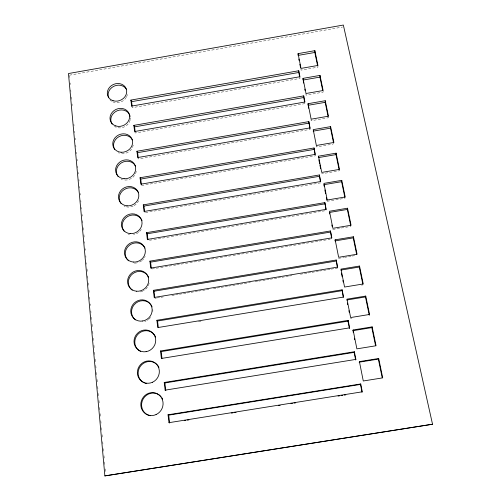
<?xml version="1.0" encoding="UTF-8"?>
<svg xmlns="http://www.w3.org/2000/svg" width="501" height="501" viewBox="0 0 501 501"><rect width="100%" height="100%" fill="white"/><g stroke="black" fill="none" stroke-linecap="round" stroke-linejoin="round"><path stroke-width="0.38" stroke-dasharray="2.5 1.88" d="M306.017 93.493L306.011 95.134L323.057 92.178L323.139 90.524M310.075 127.893L310.05 129.415L138.382 158.93L137.681 157.546M311.134 119.182L311.102 120.735L328.355 117.76L328.462 116.194M317.935 65.443L317.878 67.19L301.032 70.127L301.02 68.405M315.317 154.396L315.267 155.824L141.52 185.483M316.369 145.478L316.319 146.937L333.021 144.081M339.49 169.401L339.34 170.778L321.661 173.778M69.42 75.2L342.415 27.067M304.946 103.626L135.314 132.997L134.606 131.519M320.615 182.871L144.739 212.668L144.05 211.485M327.128 201.277L345.032 198.258M149.574 240.261L326.095 210.583M332.739 229.452L350.863 226.421M176.064 264.941L151.408 269.056L150.732 268.091M176.84 264.816L258.516 251.189M259.286 251.064L288.563 246.179M289.334 246.047L318.617 241.163M319.387 241.037L330.172 239.234M338.488 258.334L343.843 257.445M344.607 257.32L347.663 256.813M348.427 256.681L351.489 256.174M352.253 256.049L355.315 255.541M154.872 298.302L156.412 298.051M157.182 297.92L160.264 297.412M161.034 297.287L163.345 296.899M171.818 295.502L174.905 294.989M175.676 294.864L178.757 294.35M179.527 294.225L182.608 293.718M183.379 293.586L186.46 293.079M187.23 292.947L190.311 292.44M191.081 292.315L194.163 291.801M194.933 291.676L198.014 291.162M198.784 291.037L201.872 290.53M202.642 290.398L205.723 289.891M206.493 289.766L208.804 289.384M213.426 288.614L216.507 288.106M217.277 287.981L220.359 287.468M221.129 287.342L224.21 286.829M224.98 286.704L228.061 286.196M228.838 286.065L231.919 285.557M232.689 285.426L235.771 284.919M236.541 284.793L239.622 284.28M240.392 284.155L243.473 283.647M244.244 283.516L250.406 282.495M255.028 281.731L258.115 281.224M258.885 281.092L261.967 280.585M262.737 280.46L265.818 279.946M266.588 279.821L269.67 279.308M270.44 279.182L273.521 278.675M274.291 278.543L277.372 278.036M278.143 277.911L281.224 277.397M281.994 277.272L285.082 276.759M285.852 276.633L288.933 276.126M289.703 275.995L292.014 275.613M300.487 274.21L303.568 273.703M304.339 273.571L307.42 273.064M308.19 272.939L311.278 272.425M312.048 272.3L315.129 271.792M315.899 271.661L318.98 271.154M319.751 271.022L322.832 270.515M323.602 270.39L326.683 269.876M327.454 269.751L330.535 269.237M331.305 269.112L334.386 268.605M335.156 268.473L337.467 268.091M361.49 285.132L362.974 284.887M198.49 321.717L201.577 321.21M350.424 318.323L351.934 318.079M131.606 106.093L132.314 107.659L299.967 78.432L299.949 76.734M69.489 75.977L69.626 77.536M70.121 82.984L70.265 84.537M70.76 89.986L70.904 91.539M71.399 96.987L71.605 99.323M72.031 103.995L72.175 105.548M73.872 124.223L74.01 125.782M74.505 131.231L74.649 132.784M75.144 138.232L75.282 139.785M75.776 145.234L75.92 146.793M76.415 152.235L76.559 153.794M77.054 159.243L77.192 160.796M77.686 166.244L77.83 167.804M78.256 172.469L78.394 174.029M78.889 179.471L79.033 181.03M79.527 186.478L79.665 188.032M80.16 193.48L80.304 195.039M80.799 200.481L80.943 202.041M81.438 207.489L81.575 209.042M82.07 214.491L82.214 216.044M82.634 220.716L82.847 223.051M83.272 227.717L83.554 230.829M83.911 234.725L84.124 237.054M84.544 241.726L84.688 243.279M85.183 248.728L85.32 250.287M85.815 255.735L85.959 257.289M86.454 262.737L86.598 264.29M87.017 268.962L87.23 271.298M87.656 275.963L87.869 278.299M88.295 282.965L88.502 285.301M88.927 289.973L89.14 292.308M89.566 296.974L89.779 299.31M90.199 303.975L90.343 305.535M90.838 310.983L90.982 312.536M91.401 317.208L91.614 319.544M92.04 324.21L92.253 326.546M92.672 331.211L92.885 333.547M93.311 338.219L93.524 340.548M93.95 345.22L94.157 347.556M94.583 352.222L94.795 354.558M95.221 359.23L95.503 362.342M95.785 365.454L96.067 368.567M96.424 372.456L96.637 374.792M97.056 379.457L97.269 381.793M97.695 386.465L97.908 388.795M98.334 393.467L98.54 395.803M98.966 400.468L99.179 402.804M99.605 407.47L99.818 409.805M100.169 413.701L100.451 416.813M100.807 420.702L101.089 423.815M101.44 427.704L101.722 430.816M102.079 434.705L102.292 437.041M102.711 441.713L102.924 444.043M103.35 448.714L103.632 451.827M103.989 455.716L104.195 458.052M104.552 461.941L104.834 465.053M105.191 468.949L105.473 472.061M127.323 94.52A9.832 8.623 -22.2 0 1 126.603 96.781M126.327 97.319A9.832 8.623 -22.2 0 1 112.13 101.54M111.629 101.233A9.832 8.623 -22.2 0 1 109.901 99.699M130.354 117.779A9.951 8.818 -23.2 0 1 130.241 119.545M130.122 120.127A9.951 8.818 -23.2 0 1 114.372 126.358M133.228 145.152A10.07 9.018 -24.4 0 1 120.597 153.494M119.382 153.168A10.07 9.018 -24.4 0 1 118.236 152.692M136.291 171.361A10.195 9.231 -25.9 0 1 122.889 179.709M122.282 179.521A10.195 9.231 -25.9 0 1 121.123 179.026M138.677 200.663A10.327 9.444 -27.7 0 1 133.654 205.867M133.041 206.155A10.327 9.444 -27.7 0 1 125.87 206.7M125.256 206.506A10.327 9.444 -27.7 0 1 124.079 205.999M141.263 229.389A10.465 9.663 -30.1 0 1 139.071 231.982M138.545 232.414A10.465 9.663 -30.1 0 1 133.567 234.587M129.559 234.506A10.465 9.663 -30.1 0 1 128.294 234.142M145.165 256.418A10.609 9.882 -33.1 0 1 144.532 257.633M143.756 258.767A10.609 9.882 -33.1 0 1 142.322 260.276M141.789 260.72A10.609 9.882 -33.1 0 1 137.424 262.8M136.748 262.931A10.609 9.882 -33.1 0 1 134.024 263.038M149.16 283.366A10.759 10.108 -37.1 0 1 143.33 290.874M142.697 291.175A10.759 10.108 -37.1 0 1 140.017 291.977M152.78 309.499A10.928 10.333 -42.2 0 1 152.818 311.578M150.532 317.434A10.928 10.333 -42.2 0 1 149.073 319.012M148.521 319.469A10.928 10.333 -42.2 0 1 147.344 320.283M146.073 320.947A10.928 10.333 -42.2 0 1 144.739 321.442"/><path stroke-width="0.75" d="M308.046 103.694L308.034 105.304L325.162 102.342L325.249 100.72L308.046 103.694L311.134 119.182L328.462 116.194L325.249 100.72M309.912 128.719L308.835 121.624L136.936 151.246L137.681 157.546L310.075 127.893L308.835 121.624M314.828 52.467L314.872 50.676L298.076 53.626L298.101 55.404L314.828 52.467L317.578 65.712M314.991 154.402L314.046 147.977L140.067 177.742L140.825 184.193L315.317 154.396L314.046 147.977M319.939 77.116L320.001 75.407L303.005 78.369L303.011 80.066L319.939 77.116L322.744 90.675M318.498 156.174L318.436 157.596L335.989 154.602L336.127 153.168L318.498 156.174L321.736 172.419L339.49 169.401L336.127 153.168M320.327 181.412L319.387 174.968L143.267 204.871L144.05 211.485L320.69 181.544L319.387 174.968M325.951 209.831L324.861 202.623L146.549 232.671L147.35 239.44L326.195 209.362L324.861 202.623M333.622 143.198L330.51 128.162L330.622 126.634L313.213 129.621L316.369 145.478L333.91 142.478L330.622 126.634M331.562 238.213L330.472 230.967L149.912 261.153L150.732 268.091L331.837 237.869L330.472 230.967M344.876 197.507L341.601 181.688L341.763 180.354L323.922 183.379L327.234 200.018L345.214 196.987L341.763 180.354M335.156 239.816L335.019 240.918L353.236 237.881L353.462 236.766L335.156 239.816L338.645 257.301L357.081 254.245L353.462 236.766M337.33 267.39L336.221 260.019L153.362 290.342L154.202 297.456L337.624 267.102L336.221 260.019M350.713 225.682L347.343 209.437L347.537 208.209L329.47 211.247L332.864 228.306L351.076 225.256L347.537 208.209M343.229 297.225L342.12 289.816L156.894 320.277L157.752 327.573L343.554 297.08L342.12 289.816M362.824 284.148L359.28 267.039L359.53 266.044L340.993 269.106L344.563 287.042L363.244 283.967L359.53 266.044M349.429 328.575L347.963 321.154L348.164 320.383L160.52 350.976L161.403 358.459L349.642 327.842L348.164 320.383M353.186 332.201L353.117 329.971L372.143 326.877L376.057 345.753L356.875 348.853L353.117 329.971M369.262 315.254L365.473 296.943L365.755 296.072L346.974 299.147L350.637 317.546L369.569 314.459L365.755 296.072M354.376 351.752L355.885 359.405L355.647 360L354.138 352.385L354.376 351.752L164.234 382.47L165.142 390.147L165.787 390.598L164.885 382.952L164.234 382.47M375.562 345.659L371.823 327.616L372.143 326.877M362.023 392.258L360.476 384.436L360.745 383.954L168.054 414.79L168.987 422.675L169.62 422.976L168.693 415.129L168.054 414.79M382.188 377.641L378.349 359.098L378.7 358.497L359.417 361.603L363.275 380.985L382.714 377.873L378.7 358.497M432.532 424.228L104.872 475.9L68.468 73.541L343.348 25.05L432.532 424.228L104.872 475.9M130.899 100.081L298.765 70.754L299.949 76.734L131.606 106.093L130.899 100.081L131.606 101.665L132.139 106.162M131.606 101.665L298.79 72.476L298.765 70.754M133.88 125.363L303.738 95.891L304.952 102.016L134.606 131.519L133.88 125.363L134.587 126.866L135.132 131.462M134.587 126.866L303.744 97.526L303.738 95.891M136.936 151.246L137.637 152.655L308.81 123.171M313.175 131.143L330.51 128.162M140.067 177.742L140.762 179.051L314.002 149.43M143.267 204.871L143.962 206.086L319.325 176.321M341.601 181.688L323.834 184.694L324.134 186.203M146.549 232.671L147.238 233.773L324.767 203.869M347.343 209.437L329.357 212.462L329.652 213.94M149.912 261.153L150.594 262.142L330.353 232.101M153.362 290.342L154.032 291.219L336.077 261.04M340.824 270.089L359.28 267.039M156.894 320.277L157.558 321.028L341.945 290.712M346.78 300.005L365.473 296.943M160.52 350.976L161.178 351.596L347.963 321.154M352.886 330.698L371.823 327.616M164.885 382.952L354.138 352.385M165.142 390.147L355.885 359.405M359.154 362.185L378.349 359.098M168.693 415.129L360.476 384.436M168.987 422.675L362.298 391.807L360.745 383.954M184.299 420.633L185.846 420.389M187.393 420.139L188.94 419.894M231.437 413.106L232.984 412.862M234.524 412.611L236.071 412.367M278.569 405.585L280.115 405.334M290.937 403.606L292.478 403.361M294.024 403.117L295.571 402.867M338.069 396.084L339.615 395.834M341.162 395.59L342.709 395.345M344.25 395.095L345.796 394.851M314.872 50.676L317.935 65.443L301.02 68.405L298.076 53.626M320.001 75.407L323.139 90.524L306.017 93.493L303.005 78.369M325.162 102.342L328.049 116.288M335.989 154.602L339.033 169.307M353.236 237.881L356.687 254.533M298.834 59.087L299.128 60.558M299.861 64.241L300.594 67.923M303.312 81.569L303.606 83.078M304.808 89.109L305.109 90.612M308.322 106.769L308.616 108.241M318.88 159.806L319.607 163.483M319.901 164.954L320.634 168.63M324.88 189.973L325.631 193.737M326.383 197.507L326.978 200.519M331.856 225.018L332.15 226.496M341.419 273.064L342.158 276.784M342.897 280.51L343.198 281.994M347.387 303.061L347.688 304.583M348.909 310.695L349.21 312.217M354.382 338.213L354.683 339.716M298.79 72.476L299.673 76.947M303.744 97.526L304.646 102.104M137.637 152.655L138.213 157.539M140.762 179.051L141.439 184.769M143.962 206.086L144.651 211.936M147.238 233.773L147.945 239.772M150.594 262.142L151.321 268.285M154.032 291.219L154.784 297.594M157.558 321.028L158.335 327.566M161.178 351.596L161.967 358.303M108.711 97.776A9.832 8.623 -22.2 0 1 113.952 86.21A9.832 8.623 -22.2 0 1 126.465 89.378M112.155 124.173A9.951 8.818 -23.2 0 1 117.096 110.821A9.951 8.818 -23.2 0 1 130.179 116.432M118.255 176.734A10.195 9.231 -25.9 0 1 121.323 162.913A10.195 9.231 -25.9 0 1 135.477 166.019M114.716 149.492A10.07 9.018 -24.4 0 1 119.025 136.616A10.07 9.018 -24.4 0 1 132.433 139.936M121.173 203.638A10.327 9.444 -27.7 0 1 124.267 189.503A10.327 9.444 -27.7 0 1 138.589 192.728M124.16 231.193A10.465 9.663 -30.1 0 1 127.561 216.551A10.465 9.663 -30.1 0 1 142.046 220.653M128.582 260.821A10.609 9.882 -33.1 0 1 129.496 245.221A10.609 9.882 -33.1 0 1 145.046 248.101M132.258 290.198A10.759 10.108 -37.1 0 1 132.646 273.809A10.759 10.108 -37.1 0 1 148.672 277.41M135.495 319.907A10.928 10.333 -42.2 0 1 135.871 303.111A10.928 10.333 -42.2 0 1 152.104 306.856M140.606 351.452A11.11 10.559 -48.6 0 1 138.351 333.873A11.11 10.559 -48.6 0 1 155.629 337.048M144.689 383.014A11.316 10.771 -55.9 0 1 140.293 366.381A11.316 10.771 -55.9 0 1 157.408 365.004M157.853 365.548A11.316 10.771 -55.9 0 1 158.961 367.365M146.737 383.597A11.316 10.771 -55.9 0 1 145.353 383.252M150.3 415.73A11.542 10.972 -63.3 0 1 143.142 399.009A11.542 10.972 -63.3 0 1 161.084 396.692M161.948 397.844A11.542 10.972 -63.3 0 1 162.662 399.122M113.051 100.707A9.876 8.649 -22.2 0 0 126.665 90.612A9.876 8.649 -22.2 0 0 111.303 85.696A9.876 8.649 -22.2 0 0 113.051 100.707M115.825 125.945A9.995 8.849 -23.2 0 0 129.584 115.662A9.995 8.849 -23.2 0 0 114.034 110.589A9.995 8.849 -23.2 0 0 115.825 125.945M124.091 178.738A10.239 9.262 -25.8 0 0 135.019 165.211A10.239 9.262 -25.8 0 0 117.791 163.977A10.239 9.262 -25.8 0 0 124.091 178.738M121.154 152.266A10.114 9.049 -24.4 0 0 131.963 139.015A10.114 9.049 -24.4 0 0 114.954 137.869A10.114 9.049 -24.4 0 0 121.154 152.266M127.097 205.842A10.371 9.475 -27.7 0 0 138.138 192.027A10.371 9.475 -27.7 0 0 120.703 190.712A10.371 9.475 -27.7 0 0 127.097 205.842M130.179 233.61A10.508 9.701 -30 0 0 141.338 219.494A10.508 9.701 -30 0 0 123.684 218.098A10.508 9.701 -30 0 0 130.179 233.61M133.335 262.054A10.653 9.926 -33.1 0 0 144.62 247.638A10.653 9.926 -33.1 0 0 126.734 246.148A10.653 9.926 -33.1 0 0 133.335 262.054M136.573 291.219A10.809 10.152 -37 0 0 147.977 276.483A10.809 10.152 -37 0 0 129.865 274.892A10.809 10.152 -37 0 0 136.573 291.219M142.679 321.003A10.972 10.377 -42.1 0 0 150.062 303.7A10.972 10.377 -42.1 0 0 131.631 306.812A10.972 10.377 -42.1 0 0 142.679 321.003M146.117 351.671A11.16 10.602 -48.5 0 0 153.575 333.954A11.16 10.602 -48.5 0 0 134.907 337.085A11.16 10.602 -48.5 0 0 146.117 351.671M152.423 382.288A11.366 10.815 -55.8 0 0 155.178 362.993A11.366 10.815 -55.8 0 0 137.487 370.978A11.366 10.815 -55.8 0 0 152.423 382.288M156.08 414.565A11.598 11.022 -63.2 0 0 158.842 394.782A11.598 11.022 -63.2 0 0 140.925 402.904A11.598 11.022 -63.2 0 0 156.08 414.565"/></g></svg>
